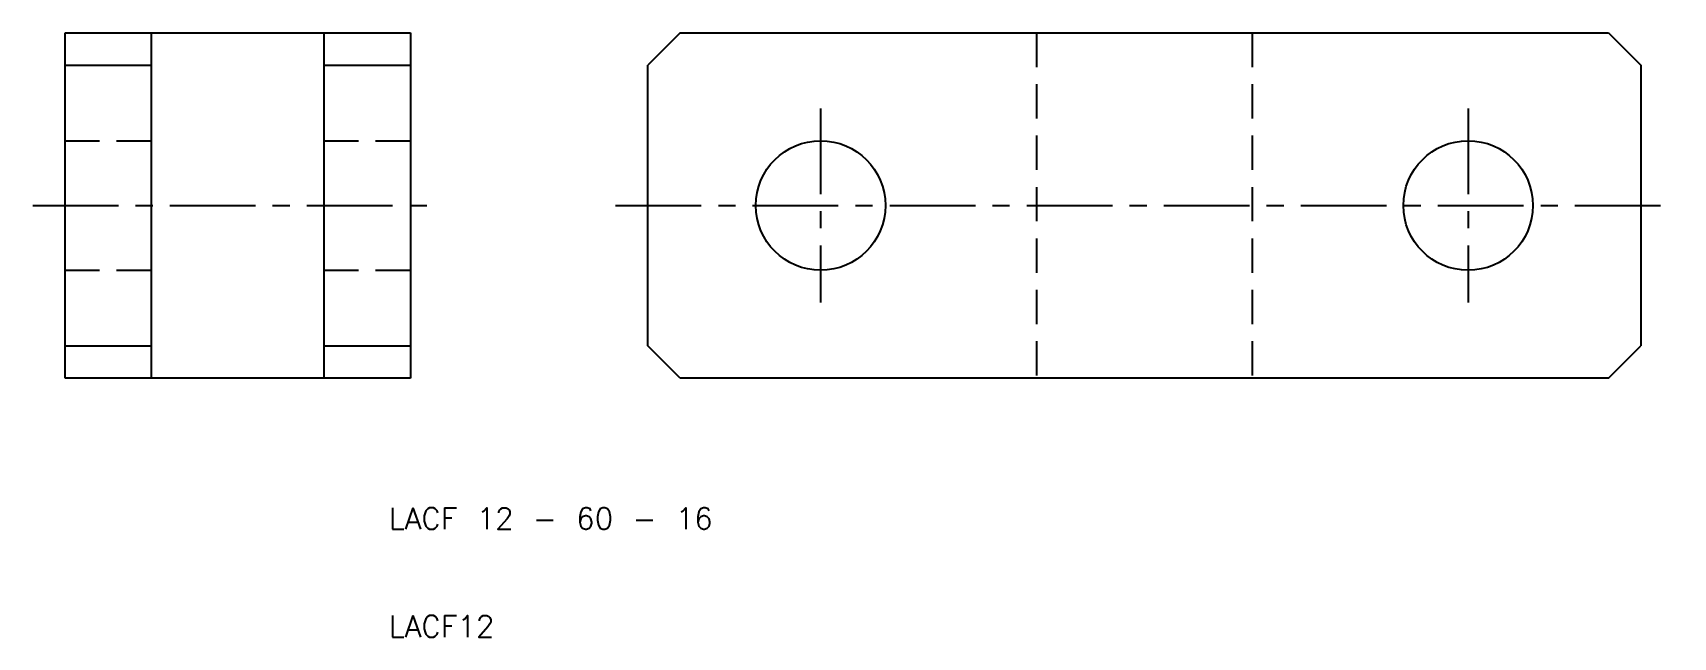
# Model space of a CAD drawing. Extents: x -23 to 129, y 10 to 66.
import ezdxf

# ---------------------------------------------------------------- set-up
doc = ezdxf.new("R2010")
doc.units = 0
doc.header["$LTSCALE"] = 0.25
doc.linetypes.add('CENTER', pattern=[50.8, 31.75, -6.35, 6.35, -6.35])
doc.linetypes.add('DASHED', pattern=[19.05, 12.7, -6.35])
doc.layers.get('0').update_dxf_attribs({"linetype": 'CONTINUOUS'})
doc.layers.add('CENTER', color=1, linetype='CENTER')
doc.styles.get("Standard").update_dxf_attribs({"font": 'txt.shx', "bigfont": 'extfont.shx'})

msp = doc.modelspace()

# ---------------------------------------------------------------- linework, layer by layer
for p, q in [((-20, 34), (-20, 66)), ((-20, 66), (12, 66)), ((-12, 34), (-12, 66)), ((4, 34), (4, 66)), ((12, 66), (12, 34)), ((37, 66), (34, 63)), ((123, 66), (126, 63)), ((-20, 63), (-12, 63)), ((4, 63), (12, 63)), ((-20, 37), (-12, 37)), ((4, 37), (12, 37)), ((37, 34), (34, 37)), ((123, 34), (126, 37)), ((12, 34), (-20, 34))]:
    msp.add_line(p, q)
at = {"color": 3, "linetype": 'DASHED'}
for p, q in [((70, 66), (70, 34)), ((90, 66), (90, 34)), ((-20, 56), (-12, 56)), ((4, 56), (12, 56)), ((-20, 44), (-12, 44)), ((4, 44), (12, 44))]:
    msp.add_line(p, q, dxfattribs=at)
for points in [[(37, 66), (123, 66)], [(34, 37), (34, 63)], [(126, 63), (126, 37)], [(123, 34), (37, 34)]]:
    msp.add_lwpolyline(points)
for centre in [(50, 50), (110, 50)]:
    msp.add_circle(centre, 6)
at = {"layer": 'CENTER', "color": 1, "linetype": 'CENTER'}
for p, q in [((50, 59), (50, 41)), ((110, 59), (110, 41)), ((-23, 50), (15, 50)), ((31, 50), (129, 50))]:
    msp.add_line(p, q, dxfattribs=at)

# ---------------------------------------------------------------- texts
for s, p in [('LACF 12 - 60 - 16', (10, 20)), ('LACF12', (10, 10))]:
    msp.add_text(s, height=2).set_placement(p)

doc.saveas('drawing.dxf')
